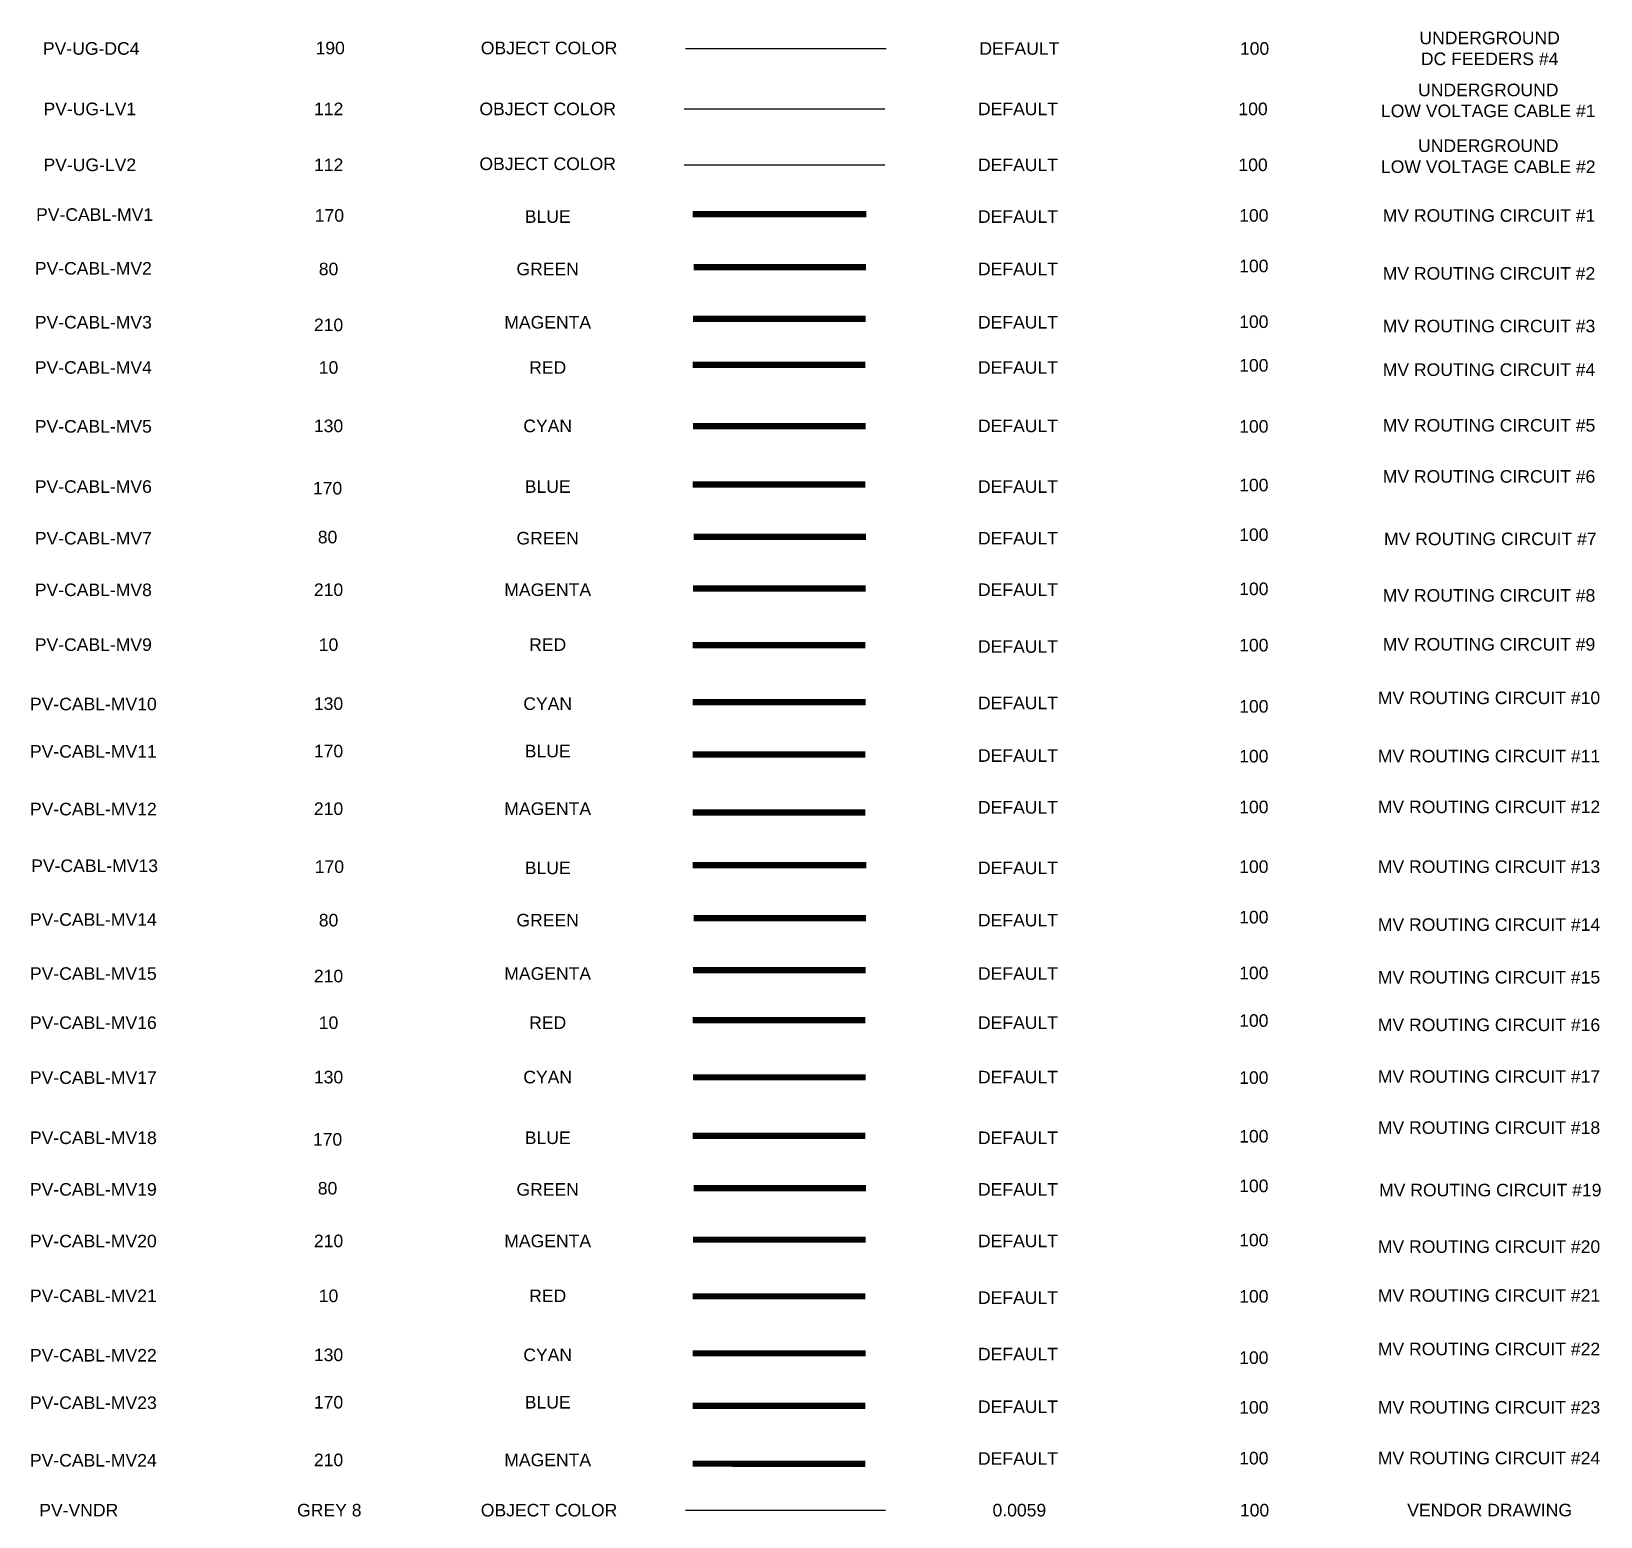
# Model space of a CAD drawing. Header units: feet. Extents: x -18 to 369, y -48 to 98.
# Drawn here: x -17.34 to -4.85, y -36.14 to -24.32 of the extents above; entities that cross this region are included whole.
import ezdxf
from ezdxf.enums import TextEntityAlignment as Align
from ezdxf.lldxf.tags import DXFTag

# ---------------------------------------------------------------- set-up
doc = ezdxf.new("R2010")
doc.units = ezdxf.units.FT
doc.header["$MEASUREMENT"] = 0
doc.linetypes.add('PHANTOM2', pattern=[1.25, 0.625, -0.125, 0.125, -0.125, 0.125, -0.125])
for name, color, linetype in [('PV-CABL-MV1', 170, 'MV ROUTING #1'), ('PV-CABL-MV10', 130, 'MV ROUTING #10'), ('PV-CABL-MV11', 170, 'MV ROUTING #11'), ('PV-CABL-MV12', 210, 'MV ROUTING #12'), ('PV-CABL-MV13', 170, 'MV ROUTING #13'), ('PV-CABL-MV14', 80, 'MV ROUTING #14'), ('PV-CABL-MV15', 210, 'MV ROUTING #15'), ('PV-CABL-MV16', 10, 'MV ROUTING #16'), ('PV-CABL-MV17', 130, 'MV ROUTING #17'), ('PV-CABL-MV18', 170, 'MV ROUTING #18'), ('PV-CABL-MV19', 80, 'MV ROUTING #19'), ('PV-CABL-MV2', 80, 'MV ROUTING #2'), ('PV-CABL-MV20', 210, 'MV ROUTING #20'), ('PV-CABL-MV21', 10, 'MV ROUTING #21'), ('PV-CABL-MV22', 130, 'MV ROUTING #22'), ('PV-CABL-MV23', 170, 'MV ROUTING #23'), ('PV-CABL-MV24', 210, 'MV ROUTING #24'), ('PV-CABL-MV3', 210, 'MV ROUTING #3'), ('PV-CABL-MV4', 10, 'MV ROUTING #4'), ('PV-CABL-MV5', 130, 'MV ROUTING #5'), ('PV-CABL-MV6', 170, 'MV ROUTING #6'), ('PV-CABL-MV7', 80, 'MV ROUTING #7'), ('PV-CABL-MV8', 210, 'MV ROUTING #8'), ('PV-CABL-MV9', 10, 'MV ROUTING #9'), ('PV-UG-DC4', 190, 'UGDC4'), ('PV-UG-LV1', 122, 'UGLV1'), ('PV-UG-LV2', 122, 'UGLV2'), ('PV-VNDR', 8, 'Continuous')]:
    doc.layers.add(name, color=color, linetype=linetype)
doc.styles.add('NEI-A', font='arial.ttf')
tags = doc.linetypes.add('FIBER', pattern='A,0.376989,-0.053001,["FO",NEI-A,S=0.1,R=0,X=0,Y=-0.05],-0.246999,0.376989', length=1.053978).pattern_tags.tags
tags[6] = DXFTag(74, 10)
tags = doc.linetypes.add('MV ROUTING #1', pattern='A,1,-0.25,0,0.1,-0.25,["MV1",NEI-A,S=0.5,R=0,X=0,Y=-0.2],-1.99', length=3.59).pattern_tags.tags
tags[12] = DXFTag(74, 10)
tags = doc.linetypes.add('MV ROUTING #10', pattern='A,1,-0.25,0,0.1,-0.25,["MV10",NEI-A,S=0.5,R=0,X=0,Y=-0.2],-1.99', length=3.59).pattern_tags.tags
tags[12] = DXFTag(74, 10)
tags = doc.linetypes.add('MV ROUTING #11', pattern='A,1,-0.25,0,0.1,-0.25,["MV11",NEI-A,S=0.5,R=0,X=0,Y=-0.2],-1.99', length=3.59).pattern_tags.tags
tags[12] = DXFTag(74, 10)
tags = doc.linetypes.add('MV ROUTING #12', pattern='A,1,-0.25,0,0.1,-0.25,["MV12",NEI-A,S=0.5,R=0,X=0,Y=-0.2],-1.99', length=3.59).pattern_tags.tags
tags[12] = DXFTag(74, 10)
tags = doc.linetypes.add('MV ROUTING #13', pattern='A,1,-0.25,0,0.1,-0.25,["MV13",NEI-A,S=0.5,R=0,X=0,Y=-0.2],-1.99', length=3.59).pattern_tags.tags
tags[12] = DXFTag(74, 10)
tags = doc.linetypes.add('MV ROUTING #14', pattern='A,1,-0.25,0,0.1,-0.25,["MV14",NEI-A,S=0.5,R=0,X=0,Y=-0.2],-1.99', length=3.59).pattern_tags.tags
tags[12] = DXFTag(74, 10)
tags = doc.linetypes.add('MV ROUTING #15', pattern='A,1,-0.25,0,0.1,-0.25,["MV15",NEI-A,S=0.5,R=0,X=0,Y=-0.2],-1.99', length=3.59).pattern_tags.tags
tags[12] = DXFTag(74, 10)
tags = doc.linetypes.add('MV ROUTING #16', pattern='A,1,-0.25,0,0.1,-0.25,["MV16",NEI-A,S=0.5,R=0,X=0,Y=-0.2],-1.99', length=3.59).pattern_tags.tags
tags[12] = DXFTag(74, 10)
tags = doc.linetypes.add('MV ROUTING #17', pattern='A,1,-0.25,0,0.1,-0.25,["MV17",NEI-A,S=0.5,R=0,X=0,Y=-0.2],-1.99', length=3.59).pattern_tags.tags
tags[12] = DXFTag(74, 10)
tags = doc.linetypes.add('MV ROUTING #18', pattern='A,1,-0.25,0,0.1,-0.25,["MV18",NEI-A,S=0.5,R=0,X=0,Y=-0.2],-1.99', length=3.59).pattern_tags.tags
tags[12] = DXFTag(74, 10)
tags = doc.linetypes.add('MV ROUTING #19', pattern='A,1,-0.25,0,0.1,-0.25,["MV19",NEI-A,S=0.5,R=0,X=0,Y=-0.2],-1.99', length=3.59).pattern_tags.tags
tags[12] = DXFTag(74, 10)
tags = doc.linetypes.add('MV ROUTING #2', pattern='A,1,-0.25,0,0.1,-0.25,["MV2",NEI-A,S=0.5,R=0,X=0,Y=-0.2],-1.99', length=3.59).pattern_tags.tags
tags[12] = DXFTag(74, 10)
tags = doc.linetypes.add('MV ROUTING #20', pattern='A,1,-0.25,0,0.1,-0.25,["MV20",NEI-A,S=0.5,R=0,X=0,Y=-0.2],-1.99', length=3.59).pattern_tags.tags
tags[12] = DXFTag(74, 10)
tags = doc.linetypes.add('MV ROUTING #21', pattern='A,1,-0.25,0,0.1,-0.25,["MV21",NEI-A,S=0.5,R=0,X=0,Y=-0.2],-1.99', length=3.59).pattern_tags.tags
tags[12] = DXFTag(74, 10)
tags = doc.linetypes.add('MV ROUTING #22', pattern='A,1,-0.25,0,0.1,-0.25,["MV22",NEI-A,S=0.5,R=0,X=0,Y=-0.2],-1.99', length=3.59).pattern_tags.tags
tags[12] = DXFTag(74, 10)
tags = doc.linetypes.add('MV ROUTING #23', pattern='A,1,-0.25,0,0.1,-0.25,["MV23",NEI-A,S=0.5,R=0,X=0,Y=-0.2],-1.99', length=3.59).pattern_tags.tags
tags[12] = DXFTag(74, 10)
tags = doc.linetypes.add('MV ROUTING #24', pattern='A,1,-0.25,0,0.1,-0.25,["MV24",NEI-A,S=0.5,R=0,X=0,Y=-0.2],-1.99', length=3.59).pattern_tags.tags
tags[12] = DXFTag(74, 10)
tags = doc.linetypes.add('MV ROUTING #3', pattern='A,1,-0.25,0,0.1,-0.25,["MV3",NEI-A,S=0.5,R=0,X=0,Y=-0.2],-1.5', length=3.1).pattern_tags.tags
tags[12] = DXFTag(74, 10)
tags = doc.linetypes.add('MV ROUTING #4', pattern='A,1,-0.25,0,0.1,-0.25,["MV4",NEI-A,S=0.5,R=0,X=0,Y=-0.2],-1.5', length=3.1).pattern_tags.tags
tags[12] = DXFTag(74, 10)
tags = doc.linetypes.add('MV ROUTING #5', pattern='A,1,-0.25,0,0.1,-0.25,["MV5",NEI-A,S=0.5,R=0,X=0,Y=-0.2],-1.5', length=3.1).pattern_tags.tags
tags[12] = DXFTag(74, 10)
tags = doc.linetypes.add('MV ROUTING #6', pattern='A,1,-0.25,0,0.1,-0.25,["MV6",NEI-A,S=0.5,R=0,X=0,Y=-0.2],-1.5', length=3.1).pattern_tags.tags
tags[12] = DXFTag(74, 10)
tags = doc.linetypes.add('MV ROUTING #7', pattern='A,1,-0.25,0,0.1,-0.25,["MV7",NEI-A,S=0.5,R=0,X=0,Y=-0.2],-1.5', length=3.1).pattern_tags.tags
tags[12] = DXFTag(74, 10)
tags = doc.linetypes.add('MV ROUTING #8', pattern='A,1,-0.25,0,0.1,-0.25,["MV8",NEI-A,S=0.5,R=0,X=0,Y=-0.2],-1.5', length=3.1).pattern_tags.tags
tags[12] = DXFTag(74, 10)
tags = doc.linetypes.add('MV ROUTING #9', pattern='A,1,-0.25,0,0.1,-0.25,["MV9",NEI-A,S=0.5,R=0,X=0,Y=-0.2],-1.5', length=3.1).pattern_tags.tags
tags[12] = DXFTag(74, 10)
tags = doc.linetypes.add('UGDC4', pattern='A,0.176989,-0.035266,["DC4",NEI-A,S=0.1,R=0,X=0,Y=-0.05],-0.314734,0.176989', length=0.703978).pattern_tags.tags
tags[6] = DXFTag(74, 10)
tags = doc.linetypes.add('UGLV1', pattern='A,0.176989,-0.050716,["LV1",NEI-A,S=0.1,R=0,X=0,Y=-0.05],-0.299284,0.176989', length=0.703978).pattern_tags.tags
tags[6] = DXFTag(74, 10)
tags = doc.linetypes.add('UGLV2', pattern='A,0.176989,-0.050716,["LV2",NEI-A,S=0.1,R=0,X=0,Y=-0.05],-0.299284,0.176989', length=0.703978).pattern_tags.tags
tags[6] = DXFTag(74, 10)

msp = doc.modelspace()

# ---------------------------------------------------------------- linework, layer by layer
at = {"layer": 'PV-CABL-MV1', "ltscale": 0.2, "const_width": 0.05, "flags": 128}
msp.add_lwpolyline([(-12.073, -25.772), (-10.69, -25.772)], dxfattribs=at)
at = {"layer": 'PV-CABL-MV10', "ltscale": 0.2, "const_width": 0.05, "flags": 128}
msp.add_lwpolyline([(-12.073, -29.656), (-10.695, -29.657)], dxfattribs=at)
at = {"layer": 'PV-CABL-MV11', "ltscale": 0.2, "const_width": 0.05, "flags": 128}
msp.add_lwpolyline([(-12.073, -30.074), (-10.7, -30.074)], dxfattribs=at)
at = {"layer": 'PV-CABL-MV12', "ltscale": 0.2, "const_width": 0.05, "flags": 128}
msp.add_lwpolyline([(-12.073, -30.535), (-10.7, -30.536)], dxfattribs=at)
at = {"layer": 'PV-CABL-MV13', "ltscale": 0.2, "const_width": 0.05, "flags": 128}
msp.add_lwpolyline([(-12.073, -30.955), (-10.69, -30.955)], dxfattribs=at)
at = {"layer": 'PV-CABL-MV14', "ltscale": 0.2, "const_width": 0.05, "flags": 128}
msp.add_lwpolyline([(-12.066, -31.377), (-10.693, -31.377)], dxfattribs=at)
at = {"layer": 'PV-CABL-MV15', "ltscale": 0.2, "const_width": 0.05, "flags": 128}
msp.add_lwpolyline([(-12.07, -31.789), (-10.697, -31.789)], dxfattribs=at)
at = {"layer": 'PV-CABL-MV16', "ltscale": 0.2, "const_width": 0.05, "flags": 128}
msp.add_lwpolyline([(-12.073, -32.187), (-10.7, -32.188)], dxfattribs=at)
at = {"layer": 'PV-CABL-MV17', "ltscale": 0.2, "const_width": 0.05, "flags": 128}
msp.add_lwpolyline([(-12.07, -32.643), (-10.697, -32.643)], dxfattribs=at)
at = {"layer": 'PV-CABL-MV18', "ltscale": 0.2, "const_width": 0.05, "flags": 128}
msp.add_lwpolyline([(-12.073, -33.108), (-10.7, -33.109)], dxfattribs=at)
at = {"layer": 'PV-CABL-MV19', "ltscale": 0.2, "const_width": 0.05, "flags": 128}
msp.add_lwpolyline([(-12.066, -33.525), (-10.693, -33.525)], dxfattribs=at)
at = {"layer": 'PV-CABL-MV2', "ltscale": 0.2, "const_width": 0.05, "flags": 128}
msp.add_lwpolyline([(-12.066, -26.194), (-10.693, -26.194)], dxfattribs=at)
at = {"layer": 'PV-CABL-MV20', "ltscale": 0.2, "const_width": 0.05, "flags": 128}
msp.add_lwpolyline([(-12.07, -33.935), (-10.697, -33.935)], dxfattribs=at)
at = {"layer": 'PV-CABL-MV21', "ltscale": 0.2, "const_width": 0.05, "flags": 128}
msp.add_lwpolyline([(-12.073, -34.386), (-10.7, -34.386)], dxfattribs=at)
at = {"layer": 'PV-CABL-MV22', "ltscale": 0.2, "const_width": 0.05, "flags": 128}
msp.add_lwpolyline([(-12.073, -34.84), (-10.695, -34.84)], dxfattribs=at)
at = {"layer": 'PV-CABL-MV23', "ltscale": 0.2, "const_width": 0.05, "flags": 128}
msp.add_lwpolyline([(-12.073, -35.257), (-10.7, -35.257)], dxfattribs=at)
at = {"layer": 'PV-CABL-MV24', "ltscale": 0.2, "const_width": 0.05, "flags": 128}
msp.add_lwpolyline([(-12.073, -35.718), (-10.7, -35.719)], dxfattribs=at)
at = {"layer": 'PV-CABL-MV3', "ltscale": 0.2, "const_width": 0.05, "flags": 128}
msp.add_lwpolyline([(-12.07, -26.606), (-10.697, -26.606)], dxfattribs=at)
at = {"layer": 'PV-CABL-MV4', "ltscale": 0.2, "const_width": 0.05, "flags": 128}
msp.add_lwpolyline([(-12.073, -26.972), (-10.7, -26.973)], dxfattribs=at)
at = {"layer": 'PV-CABL-MV5', "ltscale": 0.2, "const_width": 0.05, "flags": 128}
msp.add_lwpolyline([(-12.07, -27.46), (-10.697, -27.46)], dxfattribs=at)
at = {"layer": 'PV-CABL-MV6', "ltscale": 0.2, "const_width": 0.05, "flags": 128}
msp.add_lwpolyline([(-12.073, -27.925), (-10.7, -27.925)], dxfattribs=at)
at = {"layer": 'PV-CABL-MV7', "ltscale": 0.2, "const_width": 0.05, "flags": 128}
msp.add_lwpolyline([(-12.066, -28.342), (-10.693, -28.342)], dxfattribs=at)
at = {"layer": 'PV-CABL-MV8', "ltscale": 0.2, "const_width": 0.05, "flags": 128}
msp.add_lwpolyline([(-12.07, -28.752), (-10.697, -28.752)], dxfattribs=at)
at = {"layer": 'PV-CABL-MV9', "ltscale": 0.2, "const_width": 0.05, "flags": 128}
msp.add_lwpolyline([(-12.073, -29.203), (-10.7, -29.203)], dxfattribs=at)
at = {"layer": 'PV-UG-DC4'}
msp.add_lwpolyline([(-12.129, -24.454), (-10.532, -24.454)], dxfattribs=at)
at = {"layer": 'PV-UG-LV1'}
msp.add_lwpolyline([(-12.14, -24.935), (-10.543, -24.935)], dxfattribs=at)
at = {"layer": 'PV-UG-LV2'}
msp.add_lwpolyline([(-12.14, -25.38), (-10.543, -25.38)], dxfattribs=at)
at = {"layer": 'PV-VNDR'}
msp.add_line((-12.129, -36.088), (-10.538, -36.088), dxfattribs=at)

# ---------------------------------------------------------------- texts
at = {"layer": 'PV-CABL-MV1', "style": 'NEI-A'}
for s, p in [('PV-CABL-MV1', (-16.833, -25.776)), ('170', (-14.964, -25.783))]:
    msp.add_text(s, height=0.1, dxfattribs=at).set_placement(p, align=Align.MIDDLE_CENTER)
at = {"layer": 'PV-CABL-MV1', "linetype": 'FIBER', "style": 'NEI-A'}
for s, p in [('BLUE', (-13.227, -25.792)), ('DEFAULT', (-9.484, -25.792)), ('100', (-7.607, -25.783))]:
    msp.add_text(s, height=0.1, dxfattribs=at).set_placement(p, align=Align.MIDDLE_CENTER)
at = {"layer": 'PV-CABL-MV1', "linetype": 'FIBER', "insert": (-5.735, -25.784), "char_height": 0.1, "attachment_point": 5, "style": 'NEI-A'}
msp.add_mtext('MV ROUTING CIRCUIT #1', dxfattribs=at)
at = {"layer": 'PV-CABL-MV10', "style": 'NEI-A'}
for s, p in [('PV-CABL-MV10', (-16.843, -29.672)), ('130', (-14.971, -29.669))]:
    msp.add_text(s, height=0.1, dxfattribs=at).set_placement(p, align=Align.MIDDLE_CENTER)
at = {"layer": 'PV-CABL-MV10', "linetype": 'FIBER', "style": 'NEI-A'}
for s, p in [('CYAN', (-13.227, -29.669)), ('DEFAULT', (-9.484, -29.663)), ('100', (-7.607, -29.69))]:
    msp.add_text(s, height=0.1, dxfattribs=at).set_placement(p, align=Align.MIDDLE_CENTER)
at = {"layer": 'PV-CABL-MV10', "linetype": 'FIBER', "insert": (-5.735, -29.623), "char_height": 0.1, "width": 1.77316, "attachment_point": 5, "style": 'NEI-A'}
msp.add_mtext('MV ROUTING CIRCUIT #10', dxfattribs=at)
at = {"layer": 'PV-CABL-MV11', "style": 'NEI-A'}
for s, p in [('PV-CABL-MV11', (-16.843, -30.049)), ('170', (-14.971, -30.046))]:
    msp.add_text(s, height=0.1, dxfattribs=at).set_placement(p, align=Align.MIDDLE_CENTER)
at = {"layer": 'PV-CABL-MV11', "linetype": 'FIBER', "style": 'NEI-A'}
for s, p in [('BLUE', (-13.227, -30.046)), ('DEFAULT', (-9.484, -30.082)), ('100', (-7.607, -30.087))]:
    msp.add_text(s, height=0.1, dxfattribs=at).set_placement(p, align=Align.MIDDLE_CENTER)
at = {"layer": 'PV-CABL-MV11', "linetype": 'FIBER', "insert": (-5.735, -30.087), "char_height": 0.1, "width": 1.77316, "attachment_point": 5, "style": 'NEI-A'}
msp.add_mtext('MV ROUTING CIRCUIT #11', dxfattribs=at)
at = {"layer": 'PV-CABL-MV12', "style": 'NEI-A'}
for s, p in [('PV-CABL-MV12', (-16.843, -30.508)), ('210', (-14.971, -30.505))]:
    msp.add_text(s, height=0.1, dxfattribs=at).set_placement(p, align=Align.MIDDLE_CENTER)
at = {"layer": 'PV-CABL-MV12', "linetype": 'FIBER', "style": 'NEI-A'}
for s, p in [('MAGENTA', (-13.227, -30.505)), ('DEFAULT', (-9.484, -30.494)), ('100', (-7.607, -30.491))]:
    msp.add_text(s, height=0.1, dxfattribs=at).set_placement(p, align=Align.MIDDLE_CENTER)
at = {"layer": 'PV-CABL-MV12', "linetype": 'FIBER', "insert": (-5.735, -30.491), "char_height": 0.1, "width": 1.77316, "attachment_point": 5, "style": 'NEI-A'}
msp.add_mtext('MV ROUTING CIRCUIT #12', dxfattribs=at)
at = {"layer": 'PV-CABL-MV13', "style": 'NEI-A'}
for s, p in [('PV-CABL-MV13', (-16.833, -30.959)), ('170', (-14.964, -30.966))]:
    msp.add_text(s, height=0.1, dxfattribs=at).set_placement(p, align=Align.MIDDLE_CENTER)
at = {"layer": 'PV-CABL-MV13', "linetype": 'FIBER', "style": 'NEI-A'}
for s, p in [('BLUE', (-13.227, -30.976)), ('DEFAULT', (-9.484, -30.976)), ('100', (-7.607, -30.966))]:
    msp.add_text(s, height=0.1, dxfattribs=at).set_placement(p, align=Align.MIDDLE_CENTER)
at = {"layer": 'PV-CABL-MV13', "linetype": 'FIBER', "insert": (-5.735, -30.967), "char_height": 0.1, "attachment_point": 5, "style": 'NEI-A'}
msp.add_mtext('MV ROUTING CIRCUIT #13', dxfattribs=at)
at = {"layer": 'PV-CABL-MV14', "style": 'NEI-A'}
for s, p in [('PV-CABL-MV14', (-16.843, -31.387)), ('80', (-14.971, -31.392))]:
    msp.add_text(s, height=0.1, dxfattribs=at).set_placement(p, align=Align.MIDDLE_CENTER)
at = {"layer": 'PV-CABL-MV14', "linetype": 'FIBER', "style": 'NEI-A'}
for s, p in [('GREEN', (-13.227, -31.392)), ('DEFAULT', (-9.484, -31.392)), ('100', (-7.607, -31.368))]:
    msp.add_text(s, height=0.1, dxfattribs=at).set_placement(p, align=Align.MIDDLE_CENTER)
at = {"layer": 'PV-CABL-MV14', "linetype": 'FIBER', "insert": (-5.735, -31.428), "char_height": 0.1, "attachment_point": 5, "style": 'NEI-A'}
msp.add_mtext('MV ROUTING CIRCUIT #14', dxfattribs=at)
at = {"layer": 'PV-CABL-MV15', "style": 'NEI-A'}
for s, p in [('PV-CABL-MV15', (-16.843, -31.817)), ('210', (-14.971, -31.837))]:
    msp.add_text(s, height=0.1, dxfattribs=at).set_placement(p, align=Align.MIDDLE_CENTER)
at = {"layer": 'PV-CABL-MV15', "linetype": 'FIBER', "style": 'NEI-A'}
for s, p in [('MAGENTA', (-13.227, -31.817)), ('DEFAULT', (-9.484, -31.817)), ('100', (-7.607, -31.812))]:
    msp.add_text(s, height=0.1, dxfattribs=at).set_placement(p, align=Align.MIDDLE_CENTER)
at = {"layer": 'PV-CABL-MV15', "linetype": 'FIBER', "insert": (-5.735, -31.847), "char_height": 0.1, "attachment_point": 5, "style": 'NEI-A'}
msp.add_mtext('MV ROUTING CIRCUIT #15', dxfattribs=at)
at = {"layer": 'PV-CABL-MV16', "style": 'NEI-A'}
for s, p in [('PV-CABL-MV16', (-16.843, -32.208)), ('10', (-14.971, -32.208))]:
    msp.add_text(s, height=0.1, dxfattribs=at).set_placement(p, align=Align.MIDDLE_CENTER)
at = {"layer": 'PV-CABL-MV16', "linetype": 'FIBER', "style": 'NEI-A'}
for s, p in [('RED', (-13.227, -32.208)), ('DEFAULT', (-9.484, -32.208)), ('100', (-7.607, -32.191))]:
    msp.add_text(s, height=0.1, dxfattribs=at).set_placement(p, align=Align.MIDDLE_CENTER)
at = {"layer": 'PV-CABL-MV16', "linetype": 'FIBER', "insert": (-5.735, -32.226), "char_height": 0.1, "attachment_point": 5, "style": 'NEI-A'}
msp.add_mtext('MV ROUTING CIRCUIT #16', dxfattribs=at)
at = {"layer": 'PV-CABL-MV17', "style": 'NEI-A'}
for s, p in [('PV-CABL-MV17', (-16.843, -32.645)), ('130', (-14.971, -32.641))]:
    msp.add_text(s, height=0.1, dxfattribs=at).set_placement(p, align=Align.MIDDLE_CENTER)
at = {"layer": 'PV-CABL-MV17', "linetype": 'FIBER', "style": 'NEI-A'}
for s, p in [('CYAN', (-13.227, -32.641)), ('DEFAULT', (-9.484, -32.641)), ('100', (-7.607, -32.645))]:
    msp.add_text(s, height=0.1, dxfattribs=at).set_placement(p, align=Align.MIDDLE_CENTER)
at = {"layer": 'PV-CABL-MV17', "linetype": 'FIBER', "insert": (-5.735, -32.637), "char_height": 0.1, "width": 1.77316, "attachment_point": 5, "style": 'NEI-A'}
msp.add_mtext('MV ROUTING CIRCUIT #17', dxfattribs=at)
at = {"layer": 'PV-CABL-MV18', "style": 'NEI-A'}
for s, p in [('PV-CABL-MV18', (-16.843, -33.124)), ('170', (-14.979, -33.137))]:
    msp.add_text(s, height=0.1, dxfattribs=at).set_placement(p, align=Align.MIDDLE_CENTER)
at = {"layer": 'PV-CABL-MV18', "linetype": 'FIBER', "style": 'NEI-A'}
for s, p in [('BLUE', (-13.227, -33.124)), ('DEFAULT', (-9.484, -33.124)), ('100', (-7.607, -33.112))]:
    msp.add_text(s, height=0.1, dxfattribs=at).set_placement(p, align=Align.MIDDLE_CENTER)
at = {"layer": 'PV-CABL-MV18', "linetype": 'FIBER', "insert": (-5.735, -33.044), "char_height": 0.1, "attachment_point": 5, "style": 'NEI-A'}
msp.add_mtext('MV ROUTING CIRCUIT #18', dxfattribs=at)
at = {"layer": 'PV-CABL-MV19', "linetype": 'FIBER', "style": 'NEI-A'}
for s, p in [('100', (-7.607, -33.507)), ('GREEN', (-13.227, -33.535)), ('DEFAULT', (-9.484, -33.535))]:
    msp.add_text(s, height=0.1, dxfattribs=at).set_placement(p, align=Align.MIDDLE_CENTER)
at = {"layer": 'PV-CABL-MV19', "style": 'NEI-A'}
for s, p in [('PV-CABL-MV19', (-16.843, -33.535)), ('80', (-14.979, -33.526))]:
    msp.add_text(s, height=0.1, dxfattribs=at).set_placement(p, align=Align.MIDDLE_CENTER)
at = {"layer": 'PV-CABL-MV19', "linetype": 'FIBER', "insert": (-5.725, -33.541), "char_height": 0.1, "attachment_point": 5, "style": 'NEI-A'}
msp.add_mtext('MV ROUTING CIRCUIT #19', dxfattribs=at)
at = {"layer": 'PV-CABL-MV2', "style": 'NEI-A'}
for s, p in [('PV-CABL-MV2', (-16.843, -26.204)), ('80', (-14.971, -26.209))]:
    msp.add_text(s, height=0.1, dxfattribs=at).set_placement(p, align=Align.MIDDLE_CENTER)
at = {"layer": 'PV-CABL-MV2', "linetype": 'FIBER', "style": 'NEI-A'}
for s, p in [('GREEN', (-13.227, -26.209)), ('DEFAULT', (-9.484, -26.209)), ('100', (-7.607, -26.185))]:
    msp.add_text(s, height=0.1, dxfattribs=at).set_placement(p, align=Align.MIDDLE_CENTER)
at = {"layer": 'PV-CABL-MV2', "linetype": 'FIBER', "insert": (-5.735, -26.245), "char_height": 0.1, "attachment_point": 5, "style": 'NEI-A'}
msp.add_mtext('MV ROUTING CIRCUIT #2', dxfattribs=at)
at = {"layer": 'PV-CABL-MV20', "style": 'NEI-A'}
for s, p in [('PV-CABL-MV20', (-16.843, -33.946)), ('210', (-14.971, -33.945))]:
    msp.add_text(s, height=0.1, dxfattribs=at).set_placement(p, align=Align.MIDDLE_CENTER)
at = {"layer": 'PV-CABL-MV20', "linetype": 'FIBER', "style": 'NEI-A'}
for s, p in [('MAGENTA', (-13.227, -33.945)), ('DEFAULT', (-9.484, -33.945)), ('100', (-7.607, -33.938))]:
    msp.add_text(s, height=0.1, dxfattribs=at).set_placement(p, align=Align.MIDDLE_CENTER)
at = {"layer": 'PV-CABL-MV20', "linetype": 'FIBER', "insert": (-5.735, -33.991), "char_height": 0.1, "attachment_point": 5, "style": 'NEI-A'}
msp.add_mtext('MV ROUTING CIRCUIT #20', dxfattribs=at)
at = {"layer": 'PV-CABL-MV21', "style": 'NEI-A'}
for s, p in [('PV-CABL-MV21', (-16.843, -34.382)), ('10', (-14.971, -34.382))]:
    msp.add_text(s, height=0.1, dxfattribs=at).set_placement(p, align=Align.MIDDLE_CENTER)
at = {"layer": 'PV-CABL-MV21', "linetype": 'FIBER', "style": 'NEI-A'}
for s, p in [('RED', (-13.227, -34.382)), ('100', (-7.607, -34.386)), ('DEFAULT', (-9.484, -34.397))]:
    msp.add_text(s, height=0.1, dxfattribs=at).set_placement(p, align=Align.MIDDLE_CENTER)
at = {"layer": 'PV-CABL-MV21', "linetype": 'FIBER', "insert": (-5.735, -34.38), "char_height": 0.1, "attachment_point": 5, "style": 'NEI-A'}
msp.add_mtext('MV ROUTING CIRCUIT #21', dxfattribs=at)
at = {"layer": 'PV-CABL-MV22', "style": 'NEI-A'}
for s, p in [('PV-CABL-MV22', (-16.843, -34.855)), ('130', (-14.971, -34.852))]:
    msp.add_text(s, height=0.1, dxfattribs=at).set_placement(p, align=Align.MIDDLE_CENTER)
at = {"layer": 'PV-CABL-MV22', "linetype": 'FIBER', "style": 'NEI-A'}
for s, p in [('CYAN', (-13.227, -34.852)), ('DEFAULT', (-9.484, -34.846)), ('100', (-7.607, -34.874))]:
    msp.add_text(s, height=0.1, dxfattribs=at).set_placement(p, align=Align.MIDDLE_CENTER)
at = {"layer": 'PV-CABL-MV22', "linetype": 'FIBER', "insert": (-5.735, -34.806), "char_height": 0.1, "width": 1.77316, "attachment_point": 5, "style": 'NEI-A'}
msp.add_mtext('MV ROUTING CIRCUIT #22', dxfattribs=at)
at = {"layer": 'PV-CABL-MV23', "style": 'NEI-A'}
for s, p in [('PV-CABL-MV23', (-16.843, -35.233)), ('170', (-14.971, -35.229))]:
    msp.add_text(s, height=0.1, dxfattribs=at).set_placement(p, align=Align.MIDDLE_CENTER)
at = {"layer": 'PV-CABL-MV23', "linetype": 'FIBER', "style": 'NEI-A'}
for s, p in [('BLUE', (-13.227, -35.229)), ('DEFAULT', (-9.484, -35.265)), ('100', (-7.607, -35.27))]:
    msp.add_text(s, height=0.1, dxfattribs=at).set_placement(p, align=Align.MIDDLE_CENTER)
at = {"layer": 'PV-CABL-MV23', "linetype": 'FIBER', "insert": (-5.735, -35.27), "char_height": 0.1, "width": 1.77316, "attachment_point": 5, "style": 'NEI-A'}
msp.add_mtext('MV ROUTING CIRCUIT #23', dxfattribs=at)
at = {"layer": 'PV-CABL-MV24', "style": 'NEI-A'}
for s, p in [('PV-CABL-MV24', (-16.843, -35.691)), ('210', (-14.971, -35.688))]:
    msp.add_text(s, height=0.1, dxfattribs=at).set_placement(p, align=Align.MIDDLE_CENTER)
at = {"layer": 'PV-CABL-MV24', "linetype": 'FIBER', "style": 'NEI-A'}
for s, p in [('MAGENTA', (-13.227, -35.688)), ('DEFAULT', (-9.484, -35.677)), ('100', (-7.607, -35.674))]:
    msp.add_text(s, height=0.1, dxfattribs=at).set_placement(p, align=Align.MIDDLE_CENTER)
at = {"layer": 'PV-CABL-MV24', "linetype": 'FIBER', "insert": (-5.735, -35.674), "char_height": 0.1, "width": 1.77316, "attachment_point": 5, "style": 'NEI-A'}
msp.add_mtext('MV ROUTING CIRCUIT #24', dxfattribs=at)
at = {"layer": 'PV-CABL-MV3', "style": 'NEI-A'}
for s, p in [('PV-CABL-MV3', (-16.843, -26.633)), ('210', (-14.971, -26.654))]:
    msp.add_text(s, height=0.1, dxfattribs=at).set_placement(p, align=Align.MIDDLE_CENTER)
at = {"layer": 'PV-CABL-MV3', "linetype": 'FIBER', "style": 'NEI-A'}
for s, p in [('MAGENTA', (-13.227, -26.633)), ('DEFAULT', (-9.484, -26.633)), ('100', (-7.607, -26.629))]:
    msp.add_text(s, height=0.1, dxfattribs=at).set_placement(p, align=Align.MIDDLE_CENTER)
at = {"layer": 'PV-CABL-MV3', "linetype": 'FIBER', "insert": (-5.735, -26.664), "char_height": 0.1, "attachment_point": 5, "style": 'NEI-A'}
msp.add_mtext('MV ROUTING CIRCUIT #3', dxfattribs=at)
at = {"layer": 'PV-CABL-MV4', "style": 'NEI-A'}
for s, p in [('PV-CABL-MV4', (-16.843, -26.993)), ('10', (-14.971, -26.993))]:
    msp.add_text(s, height=0.1, dxfattribs=at).set_placement(p, align=Align.MIDDLE_CENTER)
at = {"layer": 'PV-CABL-MV4', "linetype": 'FIBER', "style": 'NEI-A'}
for s, p in [('RED', (-13.227, -26.993)), ('DEFAULT', (-9.484, -26.993)), ('100', (-7.607, -26.976))]:
    msp.add_text(s, height=0.1, dxfattribs=at).set_placement(p, align=Align.MIDDLE_CENTER)
at = {"layer": 'PV-CABL-MV4', "linetype": 'FIBER', "insert": (-5.735, -27.011), "char_height": 0.1, "attachment_point": 5, "style": 'NEI-A'}
msp.add_mtext('MV ROUTING CIRCUIT #4', dxfattribs=at)
at = {"layer": 'PV-CABL-MV5', "style": 'NEI-A'}
for s, p in [('PV-CABL-MV5', (-16.843, -27.462)), ('130', (-14.971, -27.458))]:
    msp.add_text(s, height=0.1, dxfattribs=at).set_placement(p, align=Align.MIDDLE_CENTER)
at = {"layer": 'PV-CABL-MV5', "linetype": 'FIBER', "style": 'NEI-A'}
for s, p in [('CYAN', (-13.227, -27.458)), ('DEFAULT', (-9.484, -27.458)), ('100', (-7.607, -27.462))]:
    msp.add_text(s, height=0.1, dxfattribs=at).set_placement(p, align=Align.MIDDLE_CENTER)
at = {"layer": 'PV-CABL-MV5', "linetype": 'FIBER', "insert": (-5.735, -27.454), "char_height": 0.1, "width": 1.77316, "attachment_point": 5, "style": 'NEI-A'}
msp.add_mtext('MV ROUTING CIRCUIT #5', dxfattribs=at)
at = {"layer": 'PV-CABL-MV6', "style": 'NEI-A'}
for s, p in [('PV-CABL-MV6', (-16.843, -27.941)), ('170', (-14.979, -27.954))]:
    msp.add_text(s, height=0.1, dxfattribs=at).set_placement(p, align=Align.MIDDLE_CENTER)
at = {"layer": 'PV-CABL-MV6', "linetype": 'FIBER', "style": 'NEI-A'}
for s, p in [('BLUE', (-13.227, -27.941)), ('DEFAULT', (-9.484, -27.941)), ('100', (-7.607, -27.929))]:
    msp.add_text(s, height=0.1, dxfattribs=at).set_placement(p, align=Align.MIDDLE_CENTER)
at = {"layer": 'PV-CABL-MV6', "linetype": 'FIBER', "insert": (-5.735, -27.861), "char_height": 0.1, "attachment_point": 5, "style": 'NEI-A'}
msp.add_mtext('MV ROUTING CIRCUIT #6', dxfattribs=at)
at = {"layer": 'PV-CABL-MV7', "style": 'NEI-A'}
for s, p in [('PV-CABL-MV7', (-16.843, -28.352)), ('80', (-14.979, -28.343))]:
    msp.add_text(s, height=0.1, dxfattribs=at).set_placement(p, align=Align.MIDDLE_CENTER)
at = {"layer": 'PV-CABL-MV7', "linetype": 'FIBER', "style": 'NEI-A'}
for s, p in [('GREEN', (-13.227, -28.352)), ('DEFAULT', (-9.484, -28.352)), ('100', (-7.607, -28.324))]:
    msp.add_text(s, height=0.1, dxfattribs=at).set_placement(p, align=Align.MIDDLE_CENTER)
at = {"layer": 'PV-CABL-MV7', "linetype": 'FIBER', "insert": (-5.725, -28.358), "char_height": 0.1, "attachment_point": 5, "style": 'NEI-A'}
msp.add_mtext('MV ROUTING CIRCUIT #7', dxfattribs=at)
at = {"layer": 'PV-CABL-MV8', "style": 'NEI-A'}
for s, p in [('PV-CABL-MV8', (-16.843, -28.763)), ('210', (-14.971, -28.762))]:
    msp.add_text(s, height=0.1, dxfattribs=at).set_placement(p, align=Align.MIDDLE_CENTER)
at = {"layer": 'PV-CABL-MV8', "linetype": 'FIBER', "style": 'NEI-A'}
for s, p in [('MAGENTA', (-13.227, -28.762)), ('DEFAULT', (-9.484, -28.762)), ('100', (-7.607, -28.755))]:
    msp.add_text(s, height=0.1, dxfattribs=at).set_placement(p, align=Align.MIDDLE_CENTER)
at = {"layer": 'PV-CABL-MV8', "linetype": 'FIBER', "insert": (-5.735, -28.808), "char_height": 0.1, "attachment_point": 5, "style": 'NEI-A'}
msp.add_mtext('MV ROUTING CIRCUIT #8', dxfattribs=at)
at = {"layer": 'PV-CABL-MV9', "style": 'NEI-A'}
for s, p in [('PV-CABL-MV9', (-16.843, -29.199)), ('10', (-14.971, -29.199))]:
    msp.add_text(s, height=0.1, dxfattribs=at).set_placement(p, align=Align.MIDDLE_CENTER)
at = {"layer": 'PV-CABL-MV9', "linetype": 'FIBER', "style": 'NEI-A'}
for s, p in [('RED', (-13.227, -29.199)), ('DEFAULT', (-9.484, -29.214)), ('100', (-7.607, -29.203))]:
    msp.add_text(s, height=0.1, dxfattribs=at).set_placement(p, align=Align.MIDDLE_CENTER)
at = {"layer": 'PV-CABL-MV9', "linetype": 'FIBER', "insert": (-5.735, -29.197), "char_height": 0.1, "attachment_point": 5, "style": 'NEI-A'}
msp.add_mtext('MV ROUTING CIRCUIT #9', dxfattribs=at)
at = {"layer": 'PV-UG-DC4', "style": 'NEI-A'}
for s, p in [('PV-UG-DC4', (-16.86, -24.454)), ('190', (-14.958, -24.45)), ('OBJECT COLOR', (-13.216, -24.45)), ('DEFAULT', (-9.473, -24.454)), ('100', (-7.601, -24.454))]:
    msp.add_text(s, height=0.1, dxfattribs=at).set_placement(p, align=Align.MIDDLE_CENTER)
at = {"layer": 'PV-UG-DC4', "linetype": 'PHANTOM2', "insert": (-5.73, -24.454), "char_height": 0.1, "attachment_point": 5, "style": 'NEI-A'}
msp.add_mtext('UNDERGROUND \\PDC FEEDERS #4', dxfattribs=at)
at = {"layer": 'PV-UG-LV1', "style": 'NEI-A'}
for s, p in [('PV-UG-LV1', (-16.871, -24.935)), ('112', (-14.97, -24.935)), ('OBJECT COLOR', (-13.227, -24.935)), ('DEFAULT', (-9.484, -24.935)), ('100', (-7.613, -24.935))]:
    msp.add_text(s, height=0.1, dxfattribs=at).set_placement(p, align=Align.MIDDLE_CENTER)
at = {"layer": 'PV-UG-LV1', "linetype": 'PHANTOM2', "insert": (-5.741, -24.868), "char_height": 0.1, "attachment_point": 5, "style": 'NEI-A'}
msp.add_mtext('UNDERGROUND \\PLOW VOLTAGE CABLE #1', dxfattribs=at)
at = {"layer": 'PV-UG-LV2', "style": 'NEI-A'}
for s, p in [('PV-UG-LV2', (-16.871, -25.38)), ('112', (-14.97, -25.38)), ('OBJECT COLOR', (-13.227, -25.372)), ('DEFAULT', (-9.484, -25.38)), ('100', (-7.613, -25.38))]:
    msp.add_text(s, height=0.1, dxfattribs=at).set_placement(p, align=Align.MIDDLE_CENTER)
at = {"layer": 'PV-UG-LV2', "linetype": 'PHANTOM2', "insert": (-5.741, -25.312), "char_height": 0.1, "attachment_point": 5, "style": 'NEI-A'}
msp.add_mtext('UNDERGROUND \\PLOW VOLTAGE CABLE #2', dxfattribs=at)
at = {"layer": 'PV-VNDR', "style": 'NEI-A'}
for s, p in [('PV-VNDR', (-16.959, -36.088)), ('GREY 8', (-14.965, -36.088)), ('OBJECT COLOR', (-13.216, -36.088)), ('0.0059', (-9.473, -36.088)), ('100', (-7.601, -36.088))]:
    msp.add_text(s, height=0.1, dxfattribs=at).set_placement(p, align=Align.MIDDLE_CENTER)
at = {"layer": 'PV-VNDR', "linetype": 'PHANTOM2', "insert": (-5.73, -36.088), "char_height": 0.1, "attachment_point": 5, "style": 'NEI-A'}
msp.add_mtext('VENDOR DRAWING', dxfattribs=at)

doc.saveas('drawing.dxf')
